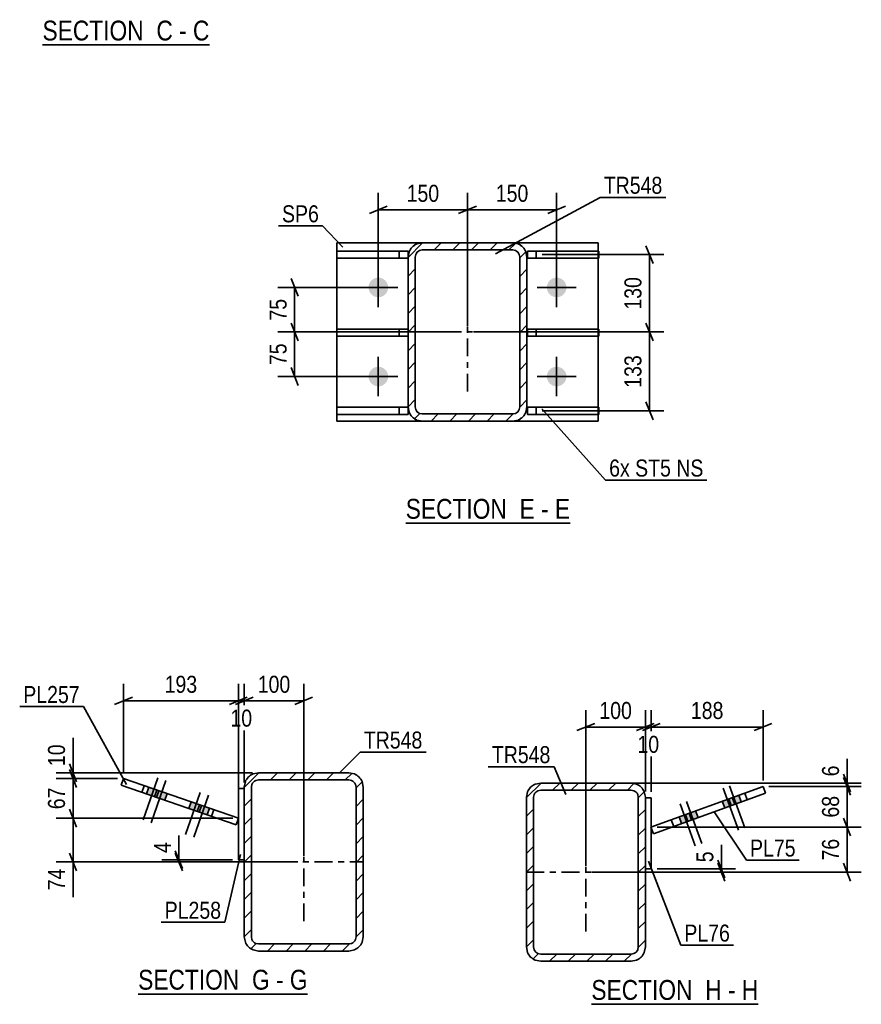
# Model space of a CAD drawing. Header units: millimetres. Extents: x 0 to 1189, y 0 to 841.
# Drawn here: x 556.4 to 698, y 210.4 to 376.2 of the extents above; entities that cross this region are included whole.
import ezdxf

# ---------------------------------------------------------------- set-up
doc = ezdxf.new("R2010")
doc.units = ezdxf.units.MM
doc.linetypes.add('DXK_LINE_DOT2', pattern=[3.9198, 1.9599, -1.9599])
doc.linetypes.add('DXK_LINE_DOT3', pattern=[5.9187, 2.979, -0.9799, 0.9799, -0.9799])
doc.styles.add('Arial Narrow', font='ARIALN.TTF', dxfattribs={"height": 0.2})

# ---------------------------------------------------------------- blocks, each defined once
blk = doc.blocks.new('Unknown-318890741-12 - 3617')
at = {"color": 6, "linetype": 'Continuous'}
blk.add_line((560.28, 371.91), (588.35, 371.91), dxfattribs=at)
at = {"color": 0, "linetype": 'Continuous'}
for points in [[(578.39, 372.66), (578.39, 376.16), (560.28, 376.16), (560.28, 372.66)], [(582.2, 372.66), (582.2, 376.16), (579.44, 376.16), (579.44, 372.66)], [(584.53, 372.66), (584.53, 376.16), (583.25, 376.16), (583.25, 372.66)], [(588.35, 372.66), (588.35, 376.16), (585.58, 376.16), (585.58, 372.66)]]:
    blk.add_wipeout(points, dxfattribs=at)
at = {"color": 7, "linetype": 'Continuous', "style": 'Arial Narrow'}
for s, p in [('SECTION ', (560.28, 372.66)), ('C', (579.44, 372.66)), ('C', (585.58, 372.66)), ('-', (583.25, 372.66))]:
    blk.add_text(s, height=3.34, dxfattribs=at).set_placement(p)
blk = doc.blocks.new('Unknown-318890741-14 - 27085')
at = {"color": 6, "linetype": 'Continuous'}
blk.add_line((621.38, 291.4), (649.02, 291.4), dxfattribs=at)
at = {"color": 0, "linetype": 'Continuous'}
for points in [[(639.49, 292.15), (639.49, 295.65), (621.38, 295.65), (621.38, 292.15)], [(643.09, 292.15), (643.09, 295.65), (640.54, 295.65), (640.54, 292.15)], [(645.42, 292.15), (645.42, 295.65), (644.14, 295.65), (644.14, 292.15)], [(649.02, 292.15), (649.02, 295.65), (646.47, 295.65), (646.47, 292.15)]]:
    blk.add_wipeout(points, dxfattribs=at)
at = {"color": 7, "linetype": 'Continuous', "style": 'Arial Narrow'}
for s, p in [('SECTION ', (621.38, 292.15)), ('E', (640.54, 292.15)), ('E', (646.47, 292.15)), ('-', (644.14, 292.15))]:
    blk.add_text(s, height=3.34, dxfattribs=at).set_placement(p)
blk = doc.blocks.new('Unknown-318890741-80 - 28463')
at = {"color": 6, "linetype": 'Continuous'}
blk.add_line((576.37, 212.13), (604.87, 212.13), dxfattribs=at)
at = {"color": 0, "linetype": 'Continuous'}
for points in [[(594.47, 212.88), (594.47, 216.38), (576.37, 216.38), (576.37, 212.88)], [(598.51, 212.88), (598.51, 216.38), (595.52, 216.38), (595.52, 212.88)], [(600.83, 212.88), (600.83, 216.38), (599.56, 216.38), (599.56, 212.88)], [(604.87, 212.88), (604.87, 216.38), (601.88, 216.38), (601.88, 212.88)]]:
    blk.add_wipeout(points, dxfattribs=at)
at = {"color": 7, "linetype": 'Continuous', "style": 'Arial Narrow'}
for s, p in [('SECTION ', (576.37, 212.88)), ('G', (595.52, 212.88)), ('G', (601.88, 212.88)), ('-', (599.56, 212.88))]:
    blk.add_text(s, height=3.34, dxfattribs=at).set_placement(p)
blk = doc.blocks.new('Unknown-318890741-81 - 28730')
at = {"color": 6, "linetype": 'Continuous'}
blk.add_line((652.61, 210.41), (680.68, 210.41), dxfattribs=at)
at = {"color": 0, "linetype": 'Continuous'}
for points in [[(670.72, 211.16), (670.72, 214.66), (652.61, 214.66), (652.61, 211.16)], [(674.54, 211.16), (674.54, 214.66), (671.77, 214.66), (671.77, 211.16)], [(676.86, 211.16), (676.86, 214.66), (675.59, 214.66), (675.59, 211.16)], [(680.68, 211.16), (680.68, 214.66), (677.91, 214.66), (677.91, 211.16)]]:
    blk.add_wipeout(points, dxfattribs=at)
at = {"color": 7, "linetype": 'Continuous', "style": 'Arial Narrow'}
for s, p in [('SECTION ', (652.61, 211.16)), ('H', (671.77, 211.16)), ('H', (677.91, 211.16)), ('-', (675.59, 211.16))]:
    blk.add_text(s, height=3.34, dxfattribs=at).set_placement(p)
blk = doc.blocks.new('Part-318890741-27101 - 27085')
at = {"color": 2, "linetype": 'Continuous'}
for p, q in [((609.77, 308.59), (609.77, 338.59)), ((609.77, 338.59), (624.17, 338.59)), ((653.77, 338.59), (639.37, 338.59)), ((653.77, 338.59), (653.77, 337.21)), ((653.77, 336.01), (653.77, 324.06)), ((653.77, 310.91), (653.77, 322.86)), ((609.77, 308.59), (624.17, 308.59)), ((653.77, 308.59), (639.37, 308.59)), ((653.77, 308.59), (653.77, 309.71))]:
    blk.add_line(p, q, dxfattribs=at)
at = {"color": 7, "linetype": 'DXK_LINE_DOT2'}
for p, q in [((624.17, 338.59), (639.37, 338.59)), ((653.77, 338.59), (653.77, 322.86)), ((653.77, 337.21), (653.77, 336.01)), ((653.77, 322.86), (653.77, 324.06)), ((653.77, 309.71), (653.77, 310.91)), ((624.17, 308.59), (639.37, 308.59))]:
    blk.add_line(p, q, dxfattribs=at)
blk = doc.blocks.new('Part-318890741-27102 - 27085')
at = {"color": 2, "linetype": 'Continuous'}
for p, q in [((653.85, 324.06), (641.85, 324.06)), ((641.85, 322.86), (641.85, 324.06)), ((653.85, 324.06), (653.85, 322.86)), ((653.85, 322.86), (641.85, 322.86))]:
    blk.add_line(p, q, dxfattribs=at)
at = {"color": 7, "linetype": 'DXK_LINE_DOT2'}
blk.add_line((643.35, 322.86), (643.35, 324.06), dxfattribs=at)
blk = doc.blocks.new('Part-318890741-27103 - 27085')
at = {"color": 2, "linetype": 'Continuous'}
for p, q in [((653.85, 337.21), (641.85, 337.21)), ((641.85, 336.01), (641.85, 337.21)), ((653.85, 337.21), (653.85, 336.01)), ((653.85, 336.01), (641.85, 336.01))]:
    blk.add_line(p, q, dxfattribs=at)
at = {"color": 7, "linetype": 'DXK_LINE_DOT2'}
blk.add_line((643.35, 336.01), (643.35, 337.21), dxfattribs=at)
blk = doc.blocks.new('Part-318890741-27104 - 27085')
at = {"color": 2, "linetype": 'Continuous'}
for p, q in [((653.85, 310.91), (641.85, 310.91)), ((641.85, 309.71), (641.85, 310.91)), ((653.85, 310.91), (653.85, 309.71)), ((653.85, 309.71), (641.85, 309.71))]:
    blk.add_line(p, q, dxfattribs=at)
at = {"color": 7, "linetype": 'DXK_LINE_DOT2'}
blk.add_line((643.35, 309.71), (643.35, 310.91), dxfattribs=at)
blk = doc.blocks.new('Part-318890741-27105 - 27085')
at = {"color": 2, "linetype": 'Continuous'}
for p, q in [((609.77, 322.86), (609.77, 324.06)), ((609.77, 324.06), (621.77, 324.06)), ((609.77, 322.86), (621.77, 322.86))]:
    blk.add_line(p, q, dxfattribs=at)
at = {"color": 7, "linetype": 'DXK_LINE_DOT2'}
for p, q in [((620.27, 322.86), (620.27, 324.06)), ((621.77, 322.86), (621.77, 324.06))]:
    blk.add_line(p, q, dxfattribs=at)
blk = doc.blocks.new('Part-318890741-27106 - 27085')
at = {"color": 2, "linetype": 'Continuous'}
for p, q in [((609.77, 336.01), (609.77, 337.21)), ((609.77, 337.21), (621.77, 337.21)), ((621.77, 337.21), (621.77, 336.19)), ((609.77, 336.01), (621.77, 336.01))]:
    blk.add_line(p, q, dxfattribs=at)
at = {"color": 7, "linetype": 'DXK_LINE_DOT2'}
for p, q in [((620.27, 336.01), (620.27, 337.21)), ((621.77, 336.19), (621.77, 336.01))]:
    blk.add_line(p, q, dxfattribs=at)
blk = doc.blocks.new('Part-318890741-27142 - 27085')
at = {"linetype": 'Continuous'}
h = blk.add_hatch(dxfattribs=at)
h.set_pattern_fill('', scale=0.7, style=0, pattern_type=0)
h.set_pattern_definition([(45, (641.5869, 337.104), (-1.57154, 1.57154), [])])
h.paths.add_polyline_path([(641.77, 336.19), (641.59, 337.1), (641.07, 337.88), (640.29, 338.4), (639.37, 338.59), (624.17, 338.59), (623.25, 338.4), (622.47, 337.88), (621.95, 337.1), (621.77, 336.19), (621.77, 310.99), (621.95, 310.07), (622.47, 309.29), (623.25, 308.77), (624.17, 308.59), (639.37, 308.59), (640.29, 308.77), (641.07, 309.29), (641.59, 310.07), (641.77, 310.99)])
h.paths.add_polyline_path([(640.48, 310.53), (640.22, 310.14), (639.83, 309.88), (639.37, 309.79), (624.17, 309.79), (623.71, 309.88), (623.32, 310.14), (623.06, 310.53), (622.97, 310.99), (622.97, 336.19), (623.06, 336.64), (623.32, 337.03), (623.71, 337.29), (624.17, 337.39), (639.37, 337.39), (639.83, 337.29), (640.22, 337.03), (640.48, 336.64), (640.57, 336.19), (640.57, 310.99)])
at = {"color": 7, "linetype": 'DXK_LINE_DOT2'}
for p, q in [((623.25, 338.4), (624.17, 338.59)), ((624.17, 338.59), (639.37, 338.59)), ((639.37, 338.59), (640.29, 338.4)), ((621.77, 336.19), (621.95, 337.1)), ((623.06, 336.64), (622.97, 336.19)), ((624.17, 337.39), (623.71, 337.29)), ((624.17, 337.39), (639.37, 337.39)), ((639.83, 337.29), (639.37, 337.39)), ((640.57, 336.19), (640.48, 336.64)), ((641.59, 337.1), (641.77, 336.19)), ((621.77, 336.19), (621.77, 310.99)), ((622.97, 310.99), (622.97, 336.19)), ((640.57, 310.99), (640.57, 336.19)), ((641.77, 310.99), (641.77, 336.19)), ((621.95, 310.07), (621.77, 310.99)), ((622.97, 310.99), (623.06, 310.53)), ((640.48, 310.53), (640.57, 310.99)), ((641.77, 310.99), (641.59, 310.07)), ((624.17, 308.59), (623.25, 308.77)), ((623.71, 309.88), (624.17, 309.79)), ((624.17, 309.79), (639.37, 309.79)), ((624.17, 308.59), (639.37, 308.59)), ((639.37, 309.79), (639.83, 309.88)), ((640.29, 308.77), (639.37, 308.59))]:
    blk.add_line(p, q, dxfattribs=at)
at = {"color": 2, "linetype": 'Continuous'}
for p, q in [((624.17, 338.59), (623.25, 338.4)), ((624.17, 338.59), (639.37, 338.59)), ((640.29, 338.4), (639.37, 338.59)), ((621.95, 337.1), (621.77, 336.19)), ((622.97, 336.19), (623.06, 336.64)), ((623.71, 337.29), (624.17, 337.39)), ((624.17, 337.39), (639.37, 337.39)), ((639.37, 337.39), (639.83, 337.29)), ((640.48, 336.64), (640.57, 336.19)), ((641.77, 336.19), (641.59, 337.1)), ((621.77, 310.99), (621.77, 336.19)), ((622.97, 310.99), (622.97, 336.19)), ((640.57, 310.99), (640.57, 336.19)), ((641.77, 310.99), (641.77, 336.19)), ((621.77, 310.99), (621.95, 310.07)), ((623.06, 310.53), (622.97, 310.99)), ((640.57, 310.99), (640.48, 310.53)), ((641.59, 310.07), (641.77, 310.99)), ((623.25, 308.77), (624.17, 308.59)), ((624.17, 309.79), (623.71, 309.88)), ((624.17, 309.79), (639.37, 309.79)), ((624.17, 308.59), (639.37, 308.59)), ((639.83, 309.88), (639.37, 309.79)), ((639.37, 308.59), (640.29, 308.77))]:
    blk.add_line(p, q, dxfattribs=at)
at = {"color": 7, "linetype": 'DXK_LINE_DOT3'}
for p, q in [((631.77, 313.59), (631.77, 333.59)), ((621.77, 323.59), (641.77, 323.59))]:
    blk.add_line(p, q, dxfattribs=at)
at = {"color": 7, "linetype": 'DXK_LINE_DOT2'}
for centre, radius, start, end in [((624.17, 336.19), 2.4, 112.5, 157.5), ((639.37, 336.19), 2.4, 22.5, 67.5), ((624.17, 336.19), 1.2, 112.5, 157.5), ((639.37, 336.19), 1.2, 22.5, 67.5), ((624.17, 310.99), 2.4, 202.5, 247.5), ((624.17, 310.99), 1.2, 202.5, 247.5), ((639.37, 310.99), 1.2, 292.5, 337.5), ((639.37, 310.99), 2.4, 292.5, 337.5)]:
    blk.add_arc(centre, radius, start, end, dxfattribs=at)
at = {"color": 2, "linetype": 'Continuous'}
for centre, radius, start, end in [((624.17, 336.19), 2.4, 112.5, 157.5), ((639.37, 336.19), 2.4, 22.5, 67.5), ((624.17, 336.19), 1.2, 112.5, 157.5), ((639.37, 336.19), 1.2, 22.5, 67.5), ((624.17, 310.99), 2.4, 202.5, 247.5), ((624.17, 310.99), 1.2, 202.5, 247.5), ((639.37, 310.99), 1.2, 292.5, 337.5), ((639.37, 310.99), 2.4, 292.5, 337.5)]:
    blk.add_arc(centre, radius, start, end, dxfattribs=at)
blk = doc.blocks.new('Part-318890741-27107 - 27085')
at = {"color": 2, "linetype": 'Continuous'}
for p, q in [((609.77, 309.71), (609.77, 310.91)), ((609.77, 310.91), (621.77, 310.91)), ((621.77, 309.71), (621.77, 310.91)), ((609.77, 309.71), (621.77, 309.71))]:
    blk.add_line(p, q, dxfattribs=at)
at = {"color": 7, "linetype": 'DXK_LINE_DOT2'}
blk.add_line((620.27, 309.71), (620.27, 310.91), dxfattribs=at)
blk = doc.blocks.new('Bolt-318890741-27167 - 27085')
at = {"linetype": 'Continuous'}
for points in [[(615.12, 331.09, -1), (618.42, 331.09, -1)], [(645.12, 331.09, -1), (648.42, 331.09, -1)], [(615.12, 316.09, -1), (618.42, 316.09, -1)], [(645.12, 316.09, -1), (648.42, 316.09, -1)]]:
    blk.add_hatch(color=1, dxfattribs=at).paths.add_polyline_path(points)
at = {"color": 1, "linetype": 'Continuous'}
for p, q in [((616.77, 327.79), (616.77, 334.39)), ((646.77, 327.79), (646.77, 334.39)), ((613.47, 331.09), (620.07, 331.09)), ((643.47, 331.09), (650.07, 331.09)), ((616.77, 312.79), (616.77, 319.39)), ((646.77, 312.79), (646.77, 319.39)), ((613.47, 316.09), (620.07, 316.09)), ((643.47, 316.09), (650.07, 316.09))]:
    blk.add_line(p, q, dxfattribs=at)
blk = doc.blocks.new('Part-318890741-28520 - 28463')
at = {"linetype": 'Continuous'}
h = blk.add_hatch(dxfattribs=at)
h.set_pattern_fill('', scale=0.7, style=0, pattern_type=0)
h.set_pattern_definition([(45, (594.2208, 221.7803), (-1.57154, 1.57154), [])])
h.paths.add_polyline_path([(594.22, 246.98), (594.22, 221.78), (594.4, 220.86), (594.92, 220.08), (595.7, 219.56), (596.62, 219.38), (611.82, 219.38), (612.74, 219.56), (613.52, 220.08), (614.04, 220.86), (614.22, 221.78), (614.22, 246.98), (614.04, 247.9), (613.52, 248.68), (612.74, 249.2), (611.82, 249.38), (596.62, 249.38), (595.7, 249.2), (594.92, 248.68), (594.4, 247.9)])
h.paths.add_polyline_path([(595.77, 247.83), (596.16, 248.09), (596.62, 248.18), (611.82, 248.18), (612.28, 248.09), (612.67, 247.83), (612.93, 247.44), (613.02, 246.98), (613.02, 221.78), (612.93, 221.32), (612.67, 220.93), (612.28, 220.67), (611.82, 220.58), (596.62, 220.58), (596.16, 220.67), (595.77, 220.93), (595.51, 221.32), (595.42, 221.78), (595.42, 246.98), (595.51, 247.44)])
at = {"color": 2, "linetype": 'Continuous'}
for p, q in [((596.62, 249.38), (595.7, 249.2)), ((596.62, 249.38), (611.82, 249.38)), ((612.74, 249.2), (611.82, 249.38)), ((594.4, 247.9), (594.22, 246.98)), ((594.22, 221.78), (594.22, 246.98)), ((595.42, 246.98), (595.51, 247.44)), ((595.42, 221.78), (595.42, 246.98)), ((596.16, 248.09), (596.62, 248.18)), ((596.62, 248.18), (611.82, 248.18)), ((611.82, 248.18), (612.28, 248.09)), ((612.93, 247.44), (613.02, 246.98)), ((613.02, 221.78), (613.02, 246.98)), ((614.22, 246.98), (614.04, 247.9)), ((614.22, 221.78), (614.22, 246.98)), ((594.22, 221.78), (594.4, 220.86)), ((595.51, 221.32), (595.42, 221.78)), ((596.62, 220.58), (596.16, 220.67)), ((596.62, 220.58), (611.82, 220.58)), ((612.28, 220.67), (611.82, 220.58)), ((613.02, 221.78), (612.93, 221.32)), ((614.04, 220.86), (614.22, 221.78)), ((595.7, 219.56), (596.62, 219.38)), ((596.62, 219.38), (611.82, 219.38)), ((611.82, 219.38), (612.74, 219.56))]:
    blk.add_line(p, q, dxfattribs=at)
at = {"color": 7, "linetype": 'DXK_LINE_DOT3'}
for p, q in [((604.22, 224.38), (604.22, 244.38)), ((594.22, 234.38), (614.22, 234.38))]:
    blk.add_line(p, q, dxfattribs=at)
at = {"color": 2, "linetype": 'Continuous'}
for centre, radius, start, end in [((596.62, 246.98), 2.4, 112.5, 157.5), ((611.82, 246.98), 2.4, 22.5, 67.5), ((596.62, 246.98), 1.2, 112.5, 157.5), ((611.82, 246.98), 1.2, 22.5, 67.5), ((596.62, 221.78), 2.4, 202.5, 247.5), ((596.62, 221.78), 1.2, 202.5, 247.5), ((611.82, 221.78), 1.2, 292.5, 337.5), ((611.82, 221.78), 2.4, 292.5, 337.5)]:
    blk.add_arc(centre, radius, start, end, dxfattribs=at)
blk = doc.blocks.new('Part-318890741-28504 - 28463')
at = {"color": 2, "linetype": 'Continuous'}
for p, q in [((594.22, 246.75), (593.22, 246.75)), ((593.22, 246.75), (593.22, 234.75)), ((594.22, 234.75), (593.22, 234.75))]:
    blk.add_line(p, q, dxfattribs=at)
at = {"color": 7, "linetype": 'DXK_LINE_DOT2'}
blk.add_line((594.22, 246.75), (594.22, 234.75), dxfattribs=at)
blk = doc.blocks.new('Part-318890741-28524 - 28463')
at = {"color": 2, "linetype": 'Continuous'}
for p, q in [((573.51, 247.28), (573.9, 248.41)), ((592.88, 240.61), (573.51, 247.28)), ((573.9, 248.41), (593.27, 241.74)), ((589.11, 243.18), (588.72, 242.04)), ((593.27, 241.74), (592.88, 240.61))]:
    blk.add_line(p, q, dxfattribs=at)
at = {"color": 7, "linetype": 'DXK_LINE_DOT2'}
blk.add_line((577.01, 246.07), (577.4, 247.21), dxfattribs=at)
blk = doc.blocks.new('Bolt-318890741-28554 - 28463')
at = {"linetype": 'Continuous'}
for points in [[(579.85, 246.36), (578.14, 246.95), (577.75, 245.82), (579.46, 245.23)], [(581.22, 245.89), (579.52, 246.48), (579.13, 245.34), (580.83, 244.76)], [(587, 243.9), (585.3, 244.49), (584.91, 243.35), (586.61, 242.77)], [(588.38, 243.43), (586.68, 244.01), (586.29, 242.88), (587.99, 242.29)]]:
    blk.add_hatch(color=1, dxfattribs=at).paths.add_polyline_path(points)
at = {"color": 1, "linetype": 'Continuous'}
for p, q in [((579.65, 248.55), (577.2, 241.46)), ((581.02, 248.07), (578.58, 240.98)), ((578.14, 246.95), (577.75, 245.82)), ((579.52, 246.48), (579.13, 245.34)), ((579.85, 246.36), (579.46, 245.23)), ((581.22, 245.89), (580.83, 244.76)), ((586.8, 246.08), (584.36, 238.99)), ((588.18, 245.61), (585.74, 238.52)), ((585.3, 244.49), (584.91, 243.35)), ((586.68, 244.01), (586.29, 242.88)), ((587, 243.9), (586.61, 242.77)), ((588.38, 243.43), (587.99, 242.29))]:
    blk.add_line(p, q, dxfattribs=at)
blk = doc.blocks.new('Part-318890741-28765 - 28730')
at = {"color": 2, "linetype": 'Continuous'}
for p, q in [((661.69, 245.19), (662.69, 245.19)), ((662.69, 245.19), (662.69, 233.19)), ((662.69, 233.19), (661.69, 233.19))]:
    blk.add_line(p, q, dxfattribs=at)
at = {"color": 7, "linetype": 'DXK_LINE_DOT2'}
blk.add_line((661.69, 233.19), (661.69, 245.19), dxfattribs=at)
blk = doc.blocks.new('Part-318890741-28787 - 28730')
at = {"linetype": 'Continuous'}
h = blk.add_hatch(dxfattribs=at)
h.set_pattern_fill('', scale=0.7, style=0, pattern_type=0)
h.set_pattern_definition([(45, (641.6888, 220.0593), (-1.57154, 1.57154), [])])
h.paths.add_polyline_path([(641.69, 245.26), (641.69, 220.06), (641.87, 219.14), (642.39, 218.36), (643.17, 217.84), (644.09, 217.66), (659.29, 217.66), (660.21, 217.84), (660.99, 218.36), (661.51, 219.14), (661.69, 220.06), (661.69, 245.26), (661.51, 246.18), (660.99, 246.96), (660.21, 247.48), (659.29, 247.66), (644.09, 247.66), (643.17, 247.48), (642.39, 246.96), (641.87, 246.18)])
h.paths.add_polyline_path([(643.24, 246.11), (643.63, 246.37), (644.09, 246.46), (659.29, 246.46), (659.75, 246.37), (660.14, 246.11), (660.4, 245.72), (660.49, 245.26), (660.49, 220.06), (660.4, 219.6), (660.14, 219.21), (659.75, 218.95), (659.29, 218.86), (644.09, 218.86), (643.63, 218.95), (643.24, 219.21), (642.98, 219.6), (642.89, 220.06), (642.89, 245.26), (642.98, 245.72)])
at = {"color": 2, "linetype": 'Continuous'}
for p, q in [((644.09, 247.66), (643.17, 247.48)), ((644.09, 247.66), (659.29, 247.66)), ((660.21, 247.48), (659.29, 247.66)), ((641.87, 246.18), (641.69, 245.26)), ((642.89, 245.26), (642.98, 245.72)), ((643.63, 246.37), (644.09, 246.46)), ((644.09, 246.46), (659.29, 246.46)), ((659.29, 246.46), (659.75, 246.37)), ((660.4, 245.72), (660.49, 245.26)), ((661.69, 245.26), (661.51, 246.18)), ((641.69, 220.06), (641.69, 245.26)), ((642.89, 220.06), (642.89, 245.26)), ((660.49, 220.06), (660.49, 245.26)), ((661.69, 220.06), (661.69, 245.26)), ((641.69, 220.06), (641.87, 219.14)), ((642.98, 219.6), (642.89, 220.06)), ((644.09, 218.86), (643.63, 218.95)), ((644.09, 218.86), (659.29, 218.86)), ((659.75, 218.95), (659.29, 218.86)), ((660.49, 220.06), (660.4, 219.6)), ((661.51, 219.14), (661.69, 220.06)), ((643.17, 217.84), (644.09, 217.66)), ((644.09, 217.66), (659.29, 217.66)), ((659.29, 217.66), (660.21, 217.84))]:
    blk.add_line(p, q, dxfattribs=at)
at = {"color": 7, "linetype": 'DXK_LINE_DOT3'}
for p, q in [((651.69, 222.66), (651.69, 242.66)), ((641.69, 232.66), (661.69, 232.66))]:
    blk.add_line(p, q, dxfattribs=at)
at = {"color": 2, "linetype": 'Continuous'}
for centre, radius, start, end in [((644.09, 245.26), 2.4, 112.5, 157.5), ((659.29, 245.26), 2.4, 22.5, 67.5), ((644.09, 245.26), 1.2, 112.5, 157.5), ((659.29, 245.26), 1.2, 22.5, 67.5), ((644.09, 220.06), 2.4, 202.5, 247.5), ((644.09, 220.06), 1.2, 202.5, 247.5), ((659.29, 220.06), 1.2, 292.5, 337.5), ((659.29, 220.06), 2.4, 292.5, 337.5)]:
    blk.add_arc(centre, radius, start, end, dxfattribs=at)
blk = doc.blocks.new('Part-318890741-28788 - 28730')
at = {"color": 2, "linetype": 'Continuous'}
for p, q in [((681.49, 247.09), (662.64, 240.23)), ((681.9, 245.96), (681.49, 247.09)), ((663.05, 239.1), (681.9, 245.96)), ((666.46, 240.34), (666.05, 241.47)), ((662.64, 240.23), (663.05, 239.1))]:
    blk.add_line(p, q, dxfattribs=at)
at = {"color": 7, "linetype": 'DXK_LINE_DOT2'}
blk.add_line((678.81, 244.83), (678.4, 245.96), dxfattribs=at)
blk = doc.blocks.new('Bolt-318890741-28818 - 28730')
at = {"linetype": 'Continuous'}
for points in [[(677.4, 245.6), (675.71, 244.98), (676.12, 243.86), (677.81, 244.47)], [(676.32, 245.2), (674.63, 244.59), (675.04, 243.46), (676.73, 244.08)], [(669.05, 242.56), (667.36, 241.95), (667.77, 240.82), (669.46, 241.43)], [(670.14, 242.96), (668.45, 242.34), (668.86, 241.21), (670.55, 241.83)]]:
    blk.add_hatch(color=1, dxfattribs=at).paths.add_polyline_path(points)
at = {"color": 1, "linetype": 'Continuous'}
for p, q in [((675.87, 247.17), (678.44, 240.12)), ((674.79, 246.78), (677.35, 239.73)), ((677.4, 245.6), (677.81, 244.47)), ((667.52, 244.13), (670.09, 237.08)), ((668.61, 244.53), (671.17, 237.48)), ((674.63, 244.59), (675.04, 243.46)), ((675.71, 244.98), (676.12, 243.86)), ((676.32, 245.2), (676.73, 244.08)), ((668.45, 242.34), (668.86, 241.21)), ((669.05, 242.56), (669.46, 241.43)), ((670.14, 242.96), (670.55, 241.83)), ((667.36, 241.95), (667.77, 240.82))]:
    blk.add_line(p, q, dxfattribs=at)
blk = doc.blocks.new('StraightDimension-318890741-27249 - 27085')
at = {"color": 7, "linetype": 'Continuous'}
for p, q in [((602.09, 332.59), (603.29, 329.59)), ((615.77, 331.09), (599.84, 331.09)), ((602.69, 323.59), (602.69, 331.09)), ((603.29, 322.09), (602.09, 325.09)), ((630.77, 323.59), (599.84, 323.59))]:
    blk.add_line(p, q, dxfattribs=at)
at = {"color": 0}
blk.add_wipeout([(601.94, 329.76), (597.74, 329.76), (597.74, 324.91), (601.94, 324.91)], dxfattribs=at)
at = {"color": 3, "style": 'Arial Narrow'}
blk.add_text('75', height=2.863, rotation=90.0002, dxfattribs=at).set_placement((601.34, 325.51))
blk = doc.blocks.new('StraightDimension-318890741-27250 - 27085')
at = {"color": 7, "linetype": 'Continuous'}
for p, q in [((602.09, 325.09), (603.29, 322.09)), ((630.77, 323.59), (599.84, 323.59)), ((602.69, 316.09), (602.69, 323.59)), ((603.29, 314.59), (602.09, 317.59)), ((615.77, 316.09), (599.84, 316.09))]:
    blk.add_line(p, q, dxfattribs=at)
at = {"color": 0}
blk.add_wipeout([(601.94, 322.26), (597.74, 322.26), (597.74, 317.41), (601.94, 317.41)], dxfattribs=at)
at = {"color": 3, "style": 'Arial Narrow'}
blk.add_text('75', height=2.863, rotation=90.0002, dxfattribs=at).set_placement((601.34, 318.01))
blk = doc.blocks.new('StraightDimension-318890741-27274 - 27085')
at = {"color": 7, "linetype": 'Continuous'}
for p, q in [((631.77, 324.59), (631.77, 347)), ((646.77, 332.09), (646.77, 347)), ((633.27, 344.75), (630.27, 343.55)), ((631.77, 344.15), (646.77, 344.15)), ((645.27, 343.55), (648.27, 344.75))]:
    blk.add_line(p, q, dxfattribs=at)
at = {"color": 0}
blk.add_wipeout([(642.61, 344.9), (642.61, 349.1), (635.93, 349.1), (635.93, 344.9)], dxfattribs=at)
at = {"color": 3, "style": 'Arial Narrow'}
blk.add_text('150', height=2.863, dxfattribs=at).set_placement((636.53, 345.5))
blk = doc.blocks.new('StraightDimension-318890741-27275 - 27085')
at = {"color": 7, "linetype": 'Continuous'}
for p, q in [((616.77, 332.09), (616.77, 347)), ((631.77, 324.59), (631.77, 347)), ((618.27, 344.75), (615.27, 343.55)), ((616.77, 344.15), (631.77, 344.15)), ((630.27, 343.55), (633.27, 344.75))]:
    blk.add_line(p, q, dxfattribs=at)
at = {"color": 0}
blk.add_wipeout([(627.61, 344.9), (627.61, 349.1), (620.93, 349.1), (620.93, 344.9)], dxfattribs=at)
at = {"color": 3, "style": 'Arial Narrow'}
blk.add_text('150', height=2.863, dxfattribs=at).set_placement((621.53, 345.5))
blk = doc.blocks.new('StraightDimension-318890741-27300 - 27085')
at = {"color": 7, "linetype": 'Continuous'}
for p, q in [((644.35, 336.61), (664.78, 336.61)), ((662.98, 335.11), (661.78, 338.11)), ((662.38, 323.59), (662.38, 336.61)), ((661.78, 325.09), (662.98, 322.09)), ((632.77, 323.59), (664.78, 323.59))]:
    blk.add_line(p, q, dxfattribs=at)
at = {"color": 0}
blk.add_wipeout([(661.63, 333.44), (657.43, 333.44), (657.43, 326.75), (661.63, 326.75)], dxfattribs=at)
at = {"color": 3, "style": 'Arial Narrow'}
blk.add_text('130', height=2.863, rotation=90.0002, dxfattribs=at).set_placement((661.03, 327.35))
blk = doc.blocks.new('StraightDimension-318890741-27301 - 27085')
at = {"color": 7, "linetype": 'Continuous'}
for p, q in [((662.98, 322.09), (661.78, 325.09)), ((632.77, 323.59), (664.78, 323.59)), ((662.38, 310.31), (662.38, 323.59)), ((661.78, 311.81), (662.98, 308.81)), ((644.35, 310.31), (664.78, 310.31))]:
    blk.add_line(p, q, dxfattribs=at)
at = {"color": 0}
blk.add_wipeout([(661.63, 320.29), (657.43, 320.29), (657.43, 313.6), (661.63, 313.6)], dxfattribs=at)
at = {"color": 3, "style": 'Arial Narrow'}
blk.add_text('133', height=2.863, rotation=90.0002, dxfattribs=at).set_placement((661.03, 314.2))
blk = doc.blocks.new('StraightDimension-318890741-28578 - 28463')
at = {"color": 7, "linetype": 'Continuous'}
for p, q in [((594.22, 247.75), (594.22, 264.35)), ((604.22, 235.38), (604.22, 264.35)), ((592.72, 260.9), (595.72, 262.1)), ((605.72, 262.1), (602.72, 260.9)), ((594.22, 261.5), (604.22, 261.5))]:
    blk.add_line(p, q, dxfattribs=at)
at = {"color": 0}
blk.add_wipeout([(602.56, 262.25), (602.56, 266.45), (595.88, 266.45), (595.88, 262.25)], dxfattribs=at)
at = {"color": 3, "style": 'Arial Narrow'}
blk.add_text('100', height=2.863, dxfattribs=at).set_placement((596.48, 262.85))
blk = doc.blocks.new('StraightDimension-318890741-28579 - 28463')
at = {"color": 7, "linetype": 'Continuous'}
for p, q in [((593.22, 242.61), (593.22, 263.9)), ((594.22, 247.75), (594.22, 263.9)), ((591.72, 260.9), (594.72, 262.1)), ((595.72, 262.1), (592.72, 260.9)), ((593.22, 261.5), (594.22, 261.5))]:
    blk.add_line(p, q, dxfattribs=at)
at = {"color": 0}
blk.add_wipeout([(596.15, 256.55), (596.15, 260.75), (591.29, 260.75), (591.29, 256.55)], dxfattribs=at)
at = {"color": 3, "style": 'Arial Narrow'}
blk.add_text('10', height=2.863, dxfattribs=at).set_placement((591.89, 257.15))
blk = doc.blocks.new('StraightDimension-318890741-28673 - 28463')
at = {"color": 7, "linetype": 'Continuous'}
for p, q in [((564.81, 250.88), (566.01, 247.88)), ((595.62, 249.38), (562.56, 249.38)), ((566.01, 246.91), (564.81, 249.91)), ((565.41, 248.41), (565.41, 249.38)), ((572.9, 248.41), (562.56, 248.41))]:
    blk.add_line(p, q, dxfattribs=at)
at = {"color": 0}
blk.add_wipeout([(564.66, 254.76), (560.46, 254.76), (560.46, 249.91), (564.66, 249.91)], dxfattribs=at)
at = {"color": 7, "linetype": 'Continuous'}
blk.add_line((565.41, 249.38), (565.41, 255.29), dxfattribs=at)
blk.add_line((565.41, 249.38), (565.41, 255.29), dxfattribs=at)
at = {"color": 3, "style": 'Arial Narrow'}
blk.add_text('10', height=2.863, rotation=90.0002, dxfattribs=at).set_placement((564.06, 250.51))
blk = doc.blocks.new('StraightDimension-318890741-28580 - 28463')
at = {"color": 7, "linetype": 'Continuous'}
for p, q in [((573.9, 249.41), (573.9, 264.35)), ((593.22, 242.61), (593.22, 264.35)), ((575.4, 262.1), (572.4, 260.9)), ((591.72, 260.9), (594.72, 262.1)), ((573.9, 261.5), (593.22, 261.5))]:
    blk.add_line(p, q, dxfattribs=at)
at = {"color": 0}
blk.add_wipeout([(586.9, 262.25), (586.9, 266.45), (580.22, 266.45), (580.22, 262.25)], dxfattribs=at)
at = {"color": 3, "style": 'Arial Narrow'}
blk.add_text('193', height=2.863, dxfattribs=at).set_placement((580.82, 262.85))
blk = doc.blocks.new('StraightDimension-318890741-28674 - 28463')
at = {"color": 7, "linetype": 'Continuous'}
for p, q in [((564.81, 249.91), (566.01, 246.91)), ((572.9, 248.41), (562.56, 248.41)), ((565.41, 241.74), (565.41, 248.41)), ((566.01, 240.24), (564.81, 243.24)), ((592.27, 241.74), (562.56, 241.74))]:
    blk.add_line(p, q, dxfattribs=at)
at = {"color": 0}
blk.add_wipeout([(564.66, 247.51), (560.46, 247.51), (560.46, 242.65), (564.66, 242.65)], dxfattribs=at)
at = {"color": 3, "style": 'Arial Narrow'}
blk.add_text('67', height=2.863, rotation=90.0002, dxfattribs=at).set_placement((564.06, 243.25))
blk = doc.blocks.new('StraightDimension-318890741-28675 - 28463')
at = {"color": 7, "linetype": 'Continuous'}
for p, q in [((564.81, 243.24), (566.01, 240.24)), ((592.27, 241.74), (562.56, 241.74)), ((565.41, 234.38), (565.41, 241.74)), ((566.01, 232.88), (564.81, 235.88)), ((603.22, 234.38), (562.56, 234.38))]:
    blk.add_line(p, q, dxfattribs=at)
at = {"color": 0}
blk.add_wipeout([(564.66, 233.86), (560.46, 233.86), (560.46, 229), (564.66, 229)], dxfattribs=at)
at = {"color": 7, "linetype": 'Continuous'}
blk.add_line((565.41, 234.38), (565.41, 228.47), dxfattribs=at)
blk.add_line((565.41, 234.38), (565.41, 228.47), dxfattribs=at)
at = {"color": 3, "style": 'Arial Narrow'}
blk.add_text('74', height=2.863, rotation=90.0002, dxfattribs=at).set_placement((564.06, 229.6))
blk = doc.blocks.new('StraightDimension-318890741-28714 - 28463')
at = {"color": 7, "linetype": 'Continuous'}
for p, q in [((582.62, 236.25), (583.82, 233.25)), ((583.82, 232.88), (582.62, 235.88)), ((592.22, 234.75), (580.37, 234.75)), ((603.22, 234.38), (580.37, 234.38)), ((583.22, 234.38), (583.22, 234.75))]:
    blk.add_line(p, q, dxfattribs=at)
at = {"color": 0}
blk.add_wipeout([(582.47, 238.31), (578.27, 238.31), (578.27, 235.28), (582.47, 235.28)], dxfattribs=at)
at = {"color": 7, "linetype": 'Continuous'}
blk.add_line((583.22, 234.75), (583.22, 238.83), dxfattribs=at)
blk.add_line((583.22, 234.75), (583.22, 238.83), dxfattribs=at)
at = {"color": 3, "style": 'Arial Narrow'}
blk.add_text('4', height=2.86, rotation=90.0002, dxfattribs=at).set_placement((581.87, 235.88))
blk = doc.blocks.new('StraightDimension-318890741-28865 - 28730')
at = {"color": 7, "linetype": 'Continuous'}
for p, q in [((673.88, 234.69), (675.08, 231.69)), ((675.08, 231.16), (673.88, 234.16)), ((662.38, 232.66), (676.88, 232.66)), ((663.69, 233.19), (676.88, 233.19)), ((674.48, 232.66), (674.48, 233.19))]:
    blk.add_line(p, q, dxfattribs=at)
at = {"color": 0}
blk.add_wipeout([(673.73, 236.75), (669.53, 236.75), (669.53, 233.72), (673.73, 233.72)], dxfattribs=at)
at = {"color": 7, "linetype": 'Continuous'}
blk.add_line((674.48, 233.19), (674.48, 237.27), dxfattribs=at)
blk.add_line((674.48, 233.19), (674.48, 237.27), dxfattribs=at)
at = {"color": 3, "style": 'Arial Narrow'}
blk.add_text('5', height=2.86, rotation=90.0002, dxfattribs=at).set_placement((673.13, 234.32))
blk = doc.blocks.new('StraightDimension-318890741-28882 - 28730')
at = {"color": 7, "linetype": 'Continuous'}
for p, q in [((695.02, 249.16), (696.22, 246.16)), ((652.69, 247.66), (698.02, 247.66)), ((682.49, 247.09), (698.02, 247.09)), ((696.22, 245.59), (695.02, 248.59)), ((695.62, 247.09), (695.62, 247.66))]:
    blk.add_line(p, q, dxfattribs=at)
at = {"color": 0}
blk.add_wipeout([(694.87, 251.21), (690.67, 251.21), (690.67, 248.18), (694.87, 248.18)], dxfattribs=at)
at = {"color": 7, "linetype": 'Continuous'}
blk.add_line((695.62, 247.66), (695.62, 251.74), dxfattribs=at)
blk.add_line((695.62, 247.66), (695.62, 251.74), dxfattribs=at)
at = {"color": 3, "style": 'Arial Narrow'}
blk.add_text('6', height=2.86, rotation=90.0002, dxfattribs=at).set_placement((694.27, 248.78))
blk = doc.blocks.new('StraightDimension-318890741-28883 - 28730')
at = {"color": 7, "linetype": 'Continuous'}
for p, q in [((682.49, 247.09), (698.02, 247.09)), ((695.02, 248.59), (696.22, 245.59)), ((695.62, 240.25), (695.62, 247.09)), ((696.22, 238.75), (695.02, 241.75)), ((663.69, 240.25), (698.02, 240.25))]:
    blk.add_line(p, q, dxfattribs=at)
at = {"color": 0}
blk.add_wipeout([(694.87, 246.09), (690.67, 246.09), (690.67, 241.24), (694.87, 241.24)], dxfattribs=at)
at = {"color": 3, "style": 'Arial Narrow'}
blk.add_text('68', height=2.863, rotation=90.0002, dxfattribs=at).set_placement((694.27, 241.84))
blk = doc.blocks.new('StraightDimension-318890741-28884 - 28730')
at = {"color": 7, "linetype": 'Continuous'}
for p, q in [((695.02, 241.75), (696.22, 238.75)), ((663.69, 240.25), (698.02, 240.25)), ((695.62, 232.66), (695.62, 240.25)), ((696.22, 231.16), (695.02, 234.16)), ((652.69, 232.66), (698.02, 232.66))]:
    blk.add_line(p, q, dxfattribs=at)
at = {"color": 0}
blk.add_wipeout([(694.87, 238.88), (690.67, 238.88), (690.67, 234.02), (694.87, 234.02)], dxfattribs=at)
at = {"color": 3, "style": 'Arial Narrow'}
blk.add_text('76', height=2.863, rotation=90.0002, dxfattribs=at).set_placement((694.27, 234.62))
blk = doc.blocks.new('StraightDimension-318890741-28923 - 28730')
at = {"color": 7, "linetype": 'Continuous'}
for p, q in [((662.69, 246.19), (662.69, 259.94)), ((681.49, 248.09), (681.49, 259.94)), ((664.19, 257.69), (661.19, 256.49)), ((662.69, 257.09), (681.49, 257.09)), ((679.99, 256.49), (682.99, 257.69))]:
    blk.add_line(p, q, dxfattribs=at)
at = {"color": 0}
blk.add_wipeout([(675.43, 257.84), (675.43, 262.04), (668.75, 262.04), (668.75, 257.84)], dxfattribs=at)
at = {"color": 3, "style": 'Arial Narrow'}
blk.add_text('188', height=2.863, dxfattribs=at).set_placement((669.35, 258.44))
blk = doc.blocks.new('StraightDimension-318890741-28924 - 28730')
at = {"color": 7, "linetype": 'Continuous'}
for p, q in [((661.69, 246.26), (661.69, 259.49)), ((662.69, 246.19), (662.69, 259.49)), ((660.19, 256.49), (663.19, 257.69)), ((664.19, 257.69), (661.19, 256.49)), ((661.69, 257.09), (662.69, 257.09))]:
    blk.add_line(p, q, dxfattribs=at)
at = {"color": 0}
blk.add_wipeout([(664.62, 252.14), (664.62, 256.34), (659.76, 256.34), (659.76, 252.14)], dxfattribs=at)
at = {"color": 3, "style": 'Arial Narrow'}
blk.add_text('10', height=2.863, dxfattribs=at).set_placement((660.36, 252.74))
blk = doc.blocks.new('StraightDimension-318890741-28925 - 28730')
at = {"color": 7, "linetype": 'Continuous'}
for p, q in [((651.69, 233.66), (651.69, 259.94)), ((661.69, 246.26), (661.69, 259.94)), ((650.19, 256.49), (653.19, 257.69)), ((651.69, 257.09), (661.69, 257.09)), ((663.19, 257.69), (660.19, 256.49))]:
    blk.add_line(p, q, dxfattribs=at)
at = {"color": 0}
blk.add_wipeout([(660.03, 257.84), (660.03, 262.04), (653.35, 262.04), (653.35, 257.84)], dxfattribs=at)
at = {"color": 3, "style": 'Arial Narrow'}
blk.add_text('100', height=2.863, dxfattribs=at).set_placement((653.95, 258.44))
blk = doc.blocks.new('MarkSet-318890741-27220 - 27085')
at = {"color": 0}
for points in [[(659.07, 299.25), (659.07, 302.25), (655.6, 302.25), (655.6, 299.25)], [(666, 299.25), (666, 302.25), (659.97, 302.25), (659.97, 299.25)], [(671.46, 299.25), (671.46, 302.25), (666.9, 302.25), (666.9, 299.25)]]:
    blk.add_wipeout(points, dxfattribs=at)
for points in [[(659.07, 299.25), (659.07, 302.25), (655.6, 302.25), (655.6, 299.25)], [(666, 299.25), (666, 302.25), (659.97, 302.25), (659.97, 299.25)], [(671.46, 299.25), (671.46, 302.25), (666.9, 302.25), (666.9, 299.25)]]:
    blk.add_wipeout(points, dxfattribs=at)
at = {"color": 30, "linetype": 'Continuous'}
for p, q in [((644.28, 310.64), (655, 298.65)), ((655, 298.65), (672.06, 298.65))]:
    blk.add_line(p, q, dxfattribs=at)
at = {"color": 3, "style": 'Arial Narrow'}
for s, p in [('6x', (655.6, 299.25)), ('ST5', (659.97, 299.25)), ('NS', (666.9, 299.25))]:
    blk.add_text(s, height=2.863, dxfattribs=at).set_placement(p)
blk = doc.blocks.new('Mark-318890741-27232 - 27085')
at = {"color": 0}
blk.add_wipeout([(606.78, 342.05), (606.78, 345.05), (600.57, 345.05), (600.57, 342.05)], dxfattribs=at)
blk.add_wipeout([(606.78, 342.05), (606.78, 345.05), (600.57, 345.05), (600.57, 342.05)], dxfattribs=at)
at = {"color": 30, "linetype": 'Continuous'}
for p in [(599.97, 341.45), (610.8, 337.87)]:
    blk.add_line(p, (607.38, 341.45), dxfattribs=at)
at = {"color": 3, "style": 'Arial Narrow'}
blk.add_text('SP6', height=2.863, dxfattribs=at).set_placement((600.57, 342.05))
blk = doc.blocks.new('Mark-318890741-27235 - 27085')
at = {"color": 0}
blk.add_wipeout([(664.56, 346.85), (664.56, 349.85), (654.7, 349.85), (654.7, 346.85)], dxfattribs=at)
blk.add_wipeout([(664.56, 346.85), (664.56, 349.85), (654.7, 349.85), (654.7, 346.85)], dxfattribs=at)
at = {"color": 30, "linetype": 'Continuous'}
for p, q in [((636.5, 336.76), (654.1, 346.25)), ((654.1, 346.25), (665.16, 346.25))]:
    blk.add_line(p, q, dxfattribs=at)
at = {"color": 3, "style": 'Arial Narrow'}
blk.add_text('TR548', height=2.863, dxfattribs=at).set_placement((654.7, 346.85))
blk = doc.blocks.new('Mark-318890741-28652 - 28463')
at = {"color": 0}
blk.add_wipeout([(590.33, 224.81), (590.33, 227.81), (580.83, 227.81), (580.83, 224.81)], dxfattribs=at)
blk.add_wipeout([(590.33, 224.81), (590.33, 227.81), (580.83, 227.81), (580.83, 224.81)], dxfattribs=at)
at = {"color": 30, "linetype": 'Continuous'}
for p in [(593.56, 235.61), (580.23, 224.21)]:
    blk.add_line(p, (590.93, 224.21), dxfattribs=at)
at = {"color": 3, "style": 'Arial Narrow'}
blk.add_text('PL258', height=2.863, dxfattribs=at).set_placement((580.83, 224.81))
blk = doc.blocks.new('Mark-318890741-28655 - 28463')
at = {"color": 0}
blk.add_wipeout([(624.19, 253.47), (624.19, 256.47), (614.33, 256.47), (614.33, 253.47)], dxfattribs=at)
blk.add_wipeout([(624.19, 253.47), (624.19, 256.47), (614.33, 256.47), (614.33, 253.47)], dxfattribs=at)
at = {"color": 30, "linetype": 'Continuous'}
for p, q in [((610.19, 249.33), (613.73, 252.87)), ((613.73, 252.87), (624.79, 252.87))]:
    blk.add_line(p, q, dxfattribs=at)
at = {"color": 3, "style": 'Arial Narrow'}
blk.add_text('TR548', height=2.863, dxfattribs=at).set_placement((614.33, 253.47))
blk = doc.blocks.new('Mark-318890741-28658 - 28463')
at = {"color": 0}
blk.add_wipeout([(566.55, 261.13), (566.55, 264.13), (557.04, 264.13), (557.04, 261.13)], dxfattribs=at)
blk.add_wipeout([(566.55, 261.13), (566.55, 264.13), (557.04, 264.13), (557.04, 261.13)], dxfattribs=at)
at = {"color": 30, "linetype": 'Continuous'}
for p in [(556.44, 260.53), (574.38, 247.4)]:
    blk.add_line(p, (567.15, 260.53), dxfattribs=at)
at = {"color": 3, "style": 'Arial Narrow'}
blk.add_text('PL257', height=2.863, dxfattribs=at).set_placement((557.04, 261.13))
blk = doc.blocks.new('Mark-318890741-28851 - 28730')
at = {"color": 0}
blk.add_wipeout([(686.97, 235.28), (686.97, 238.28), (679.3, 238.28), (679.3, 235.28)], dxfattribs=at)
blk.add_wipeout([(686.97, 235.28), (686.97, 238.28), (679.3, 238.28), (679.3, 235.28)], dxfattribs=at)
at = {"color": 30, "linetype": 'Continuous'}
for p, q in [((673.28, 242.82), (678.7, 234.68)), ((678.7, 234.68), (687.57, 234.68))]:
    blk.add_line(p, q, dxfattribs=at)
at = {"color": 3, "style": 'Arial Narrow'}
blk.add_text('PL75', height=2.863, dxfattribs=at).set_placement((679.3, 235.28))
blk = doc.blocks.new('Mark-318890741-28845 - 28730')
at = {"color": 0}
blk.add_wipeout([(675.93, 220.97), (675.93, 223.97), (668.25, 223.97), (668.25, 220.97)], dxfattribs=at)
blk.add_wipeout([(675.93, 220.97), (675.93, 223.97), (668.25, 223.97), (668.25, 220.97)], dxfattribs=at)
at = {"color": 30, "linetype": 'Continuous'}
for p, q in [((662.23, 234.49), (667.65, 220.37)), ((667.65, 220.37), (676.53, 220.37))]:
    blk.add_line(p, q, dxfattribs=at)
at = {"color": 3, "style": 'Arial Narrow'}
blk.add_text('PL76', height=2.863, dxfattribs=at).set_placement((668.25, 220.97))
blk = doc.blocks.new('Mark-318890741-28848 - 28730')
at = {"color": 0}
blk.add_wipeout([(645.74, 251.01), (645.74, 254.01), (635.87, 254.01), (635.87, 251.01)], dxfattribs=at)
blk.add_wipeout([(645.74, 251.01), (645.74, 254.01), (635.87, 254.01), (635.87, 251.01)], dxfattribs=at)
at = {"color": 30, "linetype": 'Continuous'}
for p in [(635.27, 250.41), (648.29, 245.75)]:
    blk.add_line(p, (646.34, 250.41), dxfattribs=at)
at = {"color": 3, "style": 'Arial Narrow'}
blk.add_text('TR548', height=2.863, dxfattribs=at).set_placement((635.87, 251.01))

msp = doc.modelspace()

# ---------------------------------------------------------------- block references
for name in ['Unknown-318890741-12 - 3617', 'Part-318890741-27101 - 27085', 'Part-318890741-27142 - 27085', 'Part-318890741-27106 - 27085', 'Part-318890741-27103 - 27085', 'Bolt-318890741-27167 - 27085', 'Part-318890741-27105 - 27085', 'Part-318890741-27102 - 27085', 'Part-318890741-27107 - 27085', 'Part-318890741-27104 - 27085', 'Unknown-318890741-14 - 27085', 'Part-318890741-28520 - 28463', 'Part-318890741-28524 - 28463', 'Bolt-318890741-28554 - 28463', 'Part-318890741-28787 - 28730', 'Part-318890741-28788 - 28730', 'Bolt-318890741-28818 - 28730', 'Part-318890741-28504 - 28463', 'Part-318890741-28765 - 28730', 'Unknown-318890741-80 - 28463', 'Unknown-318890741-81 - 28730']:
    msp.add_blockref(name, (0, 0))

# ---------------------------------------------------------------- next in the draw order: block references
for name in ['Mark-318890741-27232 - 27085', 'StraightDimension-318890741-27249 - 27085', 'StraightDimension-318890741-28578 - 28463', 'Mark-318890741-28655 - 28463', 'Mark-318890741-28848 - 28730', 'StraightDimension-318890741-28882 - 28730', 'StraightDimension-318890741-28865 - 28730']:
    msp.add_blockref(name, (0, 0))

# ---------------------------------------------------------------- next in the draw order: block references
for name in ['StraightDimension-318890741-27250 - 27085', 'StraightDimension-318890741-28579 - 28463', 'StraightDimension-318890741-28883 - 28730']:
    msp.add_blockref(name, (0, 0))

# ---------------------------------------------------------------- next in the draw order: block references
for name in ['StraightDimension-318890741-27274 - 27085', 'StraightDimension-318890741-28923 - 28730', 'StraightDimension-318890741-28673 - 28463', 'StraightDimension-318890741-28884 - 28730']:
    msp.add_blockref(name, (0, 0))

# ---------------------------------------------------------------- next in the draw order: block references
for name in ['StraightDimension-318890741-27275 - 27085', 'StraightDimension-318890741-28580 - 28463', 'StraightDimension-318890741-28924 - 28730', 'Mark-318890741-28851 - 28730']:
    msp.add_blockref(name, (0, 0))

# ---------------------------------------------------------------- next in the draw order: block references
for name in ['StraightDimension-318890741-27300 - 27085', 'StraightDimension-318890741-28925 - 28730', 'StraightDimension-318890741-28674 - 28463']:
    msp.add_blockref(name, (0, 0))

# ---------------------------------------------------------------- next in the draw order: block references
for name in ['Mark-318890741-27235 - 27085', 'StraightDimension-318890741-27301 - 27085', 'Mark-318890741-28658 - 28463', 'StraightDimension-318890741-28675 - 28463', 'Mark-318890741-28845 - 28730']:
    msp.add_blockref(name, (0, 0))

# ---------------------------------------------------------------- next in the draw order: block references
for name in ['MarkSet-318890741-27220 - 27085', 'StraightDimension-318890741-28714 - 28463']:
    msp.add_blockref(name, (0, 0))

# ---------------------------------------------------------------- next in the draw order: block references
msp.add_blockref('Mark-318890741-28652 - 28463', (0, 0))

doc.saveas('drawing.dxf')
